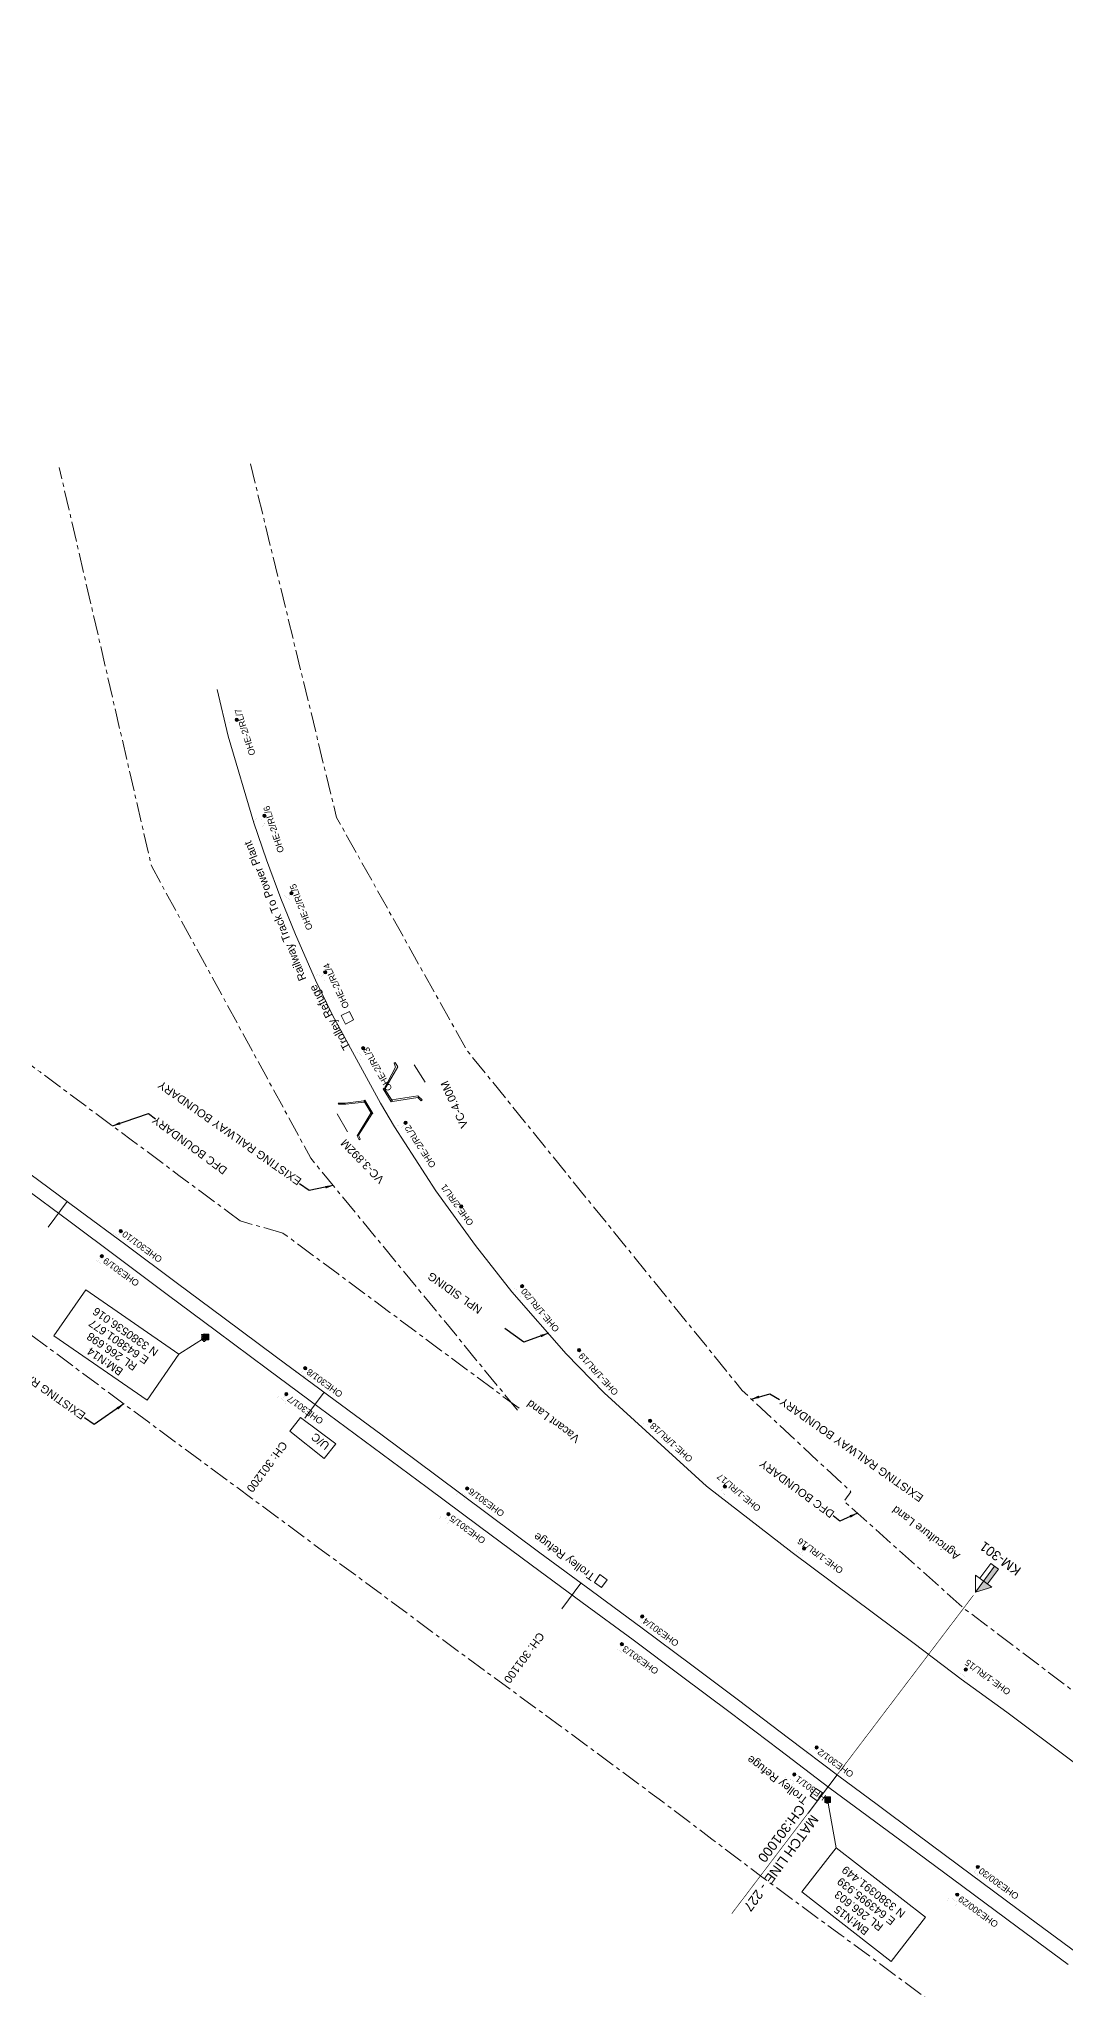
# Model space of a CAD drawing. Header units: metres. Extents: x 628572 to 650094, y 3375792 to 3391117.
# Drawn here: x 643749 to 644070, y 3380332 to 3380942 of the extents above; entities that cross this region are included whole.
import ezdxf
from ezdxf.enums import TextEntityAlignment as Align

# ---------------------------------------------------------------- set-up
doc = ezdxf.new("R2010")
doc.units = ezdxf.units.M
doc.header["$MEASUREMENT"] = 0
doc.linetypes.add('CENTER', pattern=[2, 1.25, -0.25, 0.25, -0.25])
doc.linetypes.add('PHANTOM2', pattern=[1.25, 0.625, -0.125, 0.125, -0.125, 0.125, -0.125])
for name, color, linetype, lineweight in [('Arch', 7, 'Continuous', 0), ('Bench_Mark', 7, 'Continuous', 0), ('Building Under Cons.', 251, 'Continuous', 0), ('Culvert Parapet', 7, 'Continuous', 0), ('DFCC BOUNDARY', 6, 'CENTER', 0), ('Existing Chainage', 7, 'Continuous', 0), ('Existing IR Track', 143, 'Continuous', 0), ('Existing Railway Boundary', 7, 'CENTER', 0), ('KM STONE', 7, 'Continuous', 0), ('MATCH LINE', 7, 'Continuous', 0), ('OHE MAST', 8, 'Continuous', 0), ('Retaining Wall', 251, 'Continuous', 0), ('Side Details', 251, 'Continuous', 0), ('Sign Board', 251, 'Continuous', 0), ('Text', 251, 'Continuous', 0), ('TOPOSTYLEREMARK', 251, 'Continuous', 0), ('Trolley Stand', 251, 'Continuous', 0)]:
    doc.layers.add(name, color=color, linetype=linetype, lineweight=lineweight)
doc.styles.get("Standard").update_dxf_attribs({"font": 'arial.ttf'})
doc.styles.add('Style-Arial', font='arial.ttf')
doc.styles.add('Text', font='arial.ttf', dxfattribs={"height": 2})
doc.dimstyles.new('ISO-25', dxfattribs={"dimtxt": 2.5, "dimasz": 2.5, "dimexe": 1.25, "dimexo": 0.625, "dimtad": 1, "dimtxsty": 'Standard', "dimcen": 2.5, "dimadec": 0, "dimazin": 0, "dimtfac": 1, "dimtmove": 0, "dimatfit": 3, "dimfxl": 1, "dimarcsym": 0})

# ---------------------------------------------------------------- blocks, each defined once
blk = doc.blocks.new('SIG')
for color, points in [(1, [(-0.22, 0.42, 0.180295), (-0.01, 0.33, -0.00255), (0.01, 0.33, -0.00255), (0.02, 0.33, 0.180295), (0.23, 0.42, -0.002654), (0.25, 0.44, 0.184495), (0.33, 0.65, 1.000001), (-0.32, 0.65, 0.184495), (-0.24, 0.44, -0.002654)]), (2, [(0.23, -0.23, -0.002654), (0.25, -0.21, 0.184495), (0.33, 0.01, 1.000001), (-0.32, 0.01, 0.184495), (-0.24, -0.21, -0.002654), (-0.22, -0.23, 0.180295), (-0.01, -0.32, -0.00255), (0.01, -0.32, -0.00255), (0.02, -0.32, 0.180295)]), (3, [(0.23, -0.88, -0.002654), (0.25, -0.86, 0.184495), (0.33, -0.64, 1.000001), (-0.32, -0.64, 0.184495), (-0.24, -0.86, -0.002654), (-0.22, -0.88, 0.395599)])]:
    blk.add_hatch(color=color).paths.add_polyline_path(points)
for p, q in [((-0.31, 0.98), (-0.32, -0.9)), ((0.33, -0.9), (0.32, 0.98))]:
    blk.add_line(p, q)
at = {"flags": 128}
for points in [[(-0.31, 0.98), (-0.81, 0.98, 0.198758), (-0.42, 0.41, 0.003814), (-0.31, 0.39)], [(-0.31, 0.33), (-0.81, 0.33, 0.198758), (-0.42, -0.23, 0.003727), (-0.32, -0.26)], [(0.32, 0.98), (0.82, 0.98, -0.198758), (0.44, 0.41, -0.003814), (0.32, 0.39)], [(0.32, 0.33), (0.82, 0.33, -0.198758), (0.44, -0.23, -0.003727), (0.33, -0.26)], [(-0.32, -0.32), (-0.81, -0.32, 0.198758), (-0.42, -0.88, 0.003639), (-0.32, -0.9)], [(0.33, -0.32), (0.82, -0.32, -0.198758), (0.44, -0.88, -0.003639), (0.33, -0.9)]]:
    blk.add_lwpolyline(points, format="xyb", dxfattribs=at)
for centre, radius, start, end in [((0.01, 0.91), 0.324, 12.40488, 167.59512), ((0.01, 0.81), 0.357, 27.75781, 152.24219), ((0.01, -0.9), 0.324, 181.45715, 358.54285)]:
    blk.add_arc(centre, radius, start, end)
blk = doc.blocks.new('BM')
blk.add_hatch(color=256).paths.add_polyline_path([(-0.88, -0.88), (-0.88, 0.88), (0.88, 0.88), (0.88, -0.88)])
for p, q in [((0.88, 0.88), (-0.88, 0.88)), ((-0.88, 0.88), (-0.88, -0.88)), ((0.88, -0.88), (0.88, 0.88)), ((-0.88, -0.88), (0.88, -0.88))]:
    blk.add_line(p, q)
blk = doc.blocks.new('OHE MAST')
h = blk.add_hatch(color=256)
edge = h.paths.add_edge_path()
edge.add_arc((0, 0), 0.514, 0, 360)
at = {"const_width": 0.01, "flags": 128}
for points in [[(1.5, 3.5), (1.5, 2), (-1.5, 2), (-1.5, 3.5)], [(0, 2), (0, 0)]]:
    blk.add_lwpolyline(points, dxfattribs=at)
blk.add_circle((0, 0), 0.514)
blk = doc.blocks.new('KM POST PLAN')
h = blk.add_hatch(color=256)
h.paths.add_polyline_path([(-6.3, -8.5), (0, 0), (0, -8.5), (-3, -8.5)], flags=16)
h.paths.add_polyline_path([(-3, -20), (-3, -8.5), (0, -8.5), (0, -20)], flags=16)
at = {"flags": 128}
for points in [[(0, 0), (-6.3, -8.5), (6.3, -8.5)], [(0, 0), (0, -20)], [(0, 0), (6.3, -8.5)], [(3, -8.5), (3, -20), (-3, -20), (-3, -8.5)]]:
    blk.add_lwpolyline(points, dxfattribs=at)

msp = doc.modelspace()

# ---------------------------------------------------------------- linework, layer by layer
at = {"layer": 'Arch', "linetype": 'Continuous', "flags": 128}
for points in [[(643866.7044, 3380621.0821), (643870.187, 3380615.5888)], [(643842.6098, 3380605.7672), (643845.8376, 3380600.1286)]]:
    msp.add_lwpolyline(points, dxfattribs=at)
at = {"layer": 'Building Under Cons.', "linetype": 'Continuous', "flags": 128}
msp.add_lwpolyline([(643827.8071, 3380506.5433), (643831.1921, 3380510.8645), (643842.1821, 3380502.5912), (643838.5863, 3380498.0008), (643827.8071, 3380506.5433)], close=True, dxfattribs=at)
at = {"layer": 'Culvert Parapet', "linetype": 'Continuous', "flags": 128}
for points in [[(643857.0688, 3380613.5729), (643857.3472, 3380613.7679), (643859.8896, 3380609.7249), (643859.5582, 3380609.4672), (643857.0688, 3380613.5729)], [(643851.0179, 3380609.7658), (643851.2951, 3380609.9742), (643853.8242, 3380605.8649), (643853.4999, 3380605.6619), (643851.0179, 3380609.7658)]]:
    msp.add_lwpolyline(points, close=True, dxfattribs=at)
at = {"layer": 'DFCC BOUNDARY', "ltscale": 5, "flags": 128}
for points in [[(643812.3093, 3380572.2631), (643808.6724, 3380574.9777), (643793.2095, 3380586.5191), (643778.2448, 3380597.6421), (643763.3482, 3380608.7144), (643749.7736, 3380618.8204), (643735.9982, 3380629.076), (643723.1947, 3380638.6), (643709.7998, 3380648.5621), (643690.0477, 3380662.9402), (643670.4357, 3380677.2164), (643654.8999, 3380688.7702), (643639.33, 3380700.3503), (643623.6793, 3380711.9753), (643608.0162, 3380723.6096), (643592.0244, 3380735.5214), (643576.0362, 3380747.4305), (643559.2149, 3380759.9262), (643542.8146, 3380772.109), (643525.4077, 3380785.0526), (643508.5729, 3380797.5713), (643491.5674, 3380810.185), (643474.9054, 3380822.5435), (643458.6431, 3380834.5901), (643442.5469, 3380846.5134), (643427.1858, 3380857.9465), (643411.8459, 3380869.3639), (643394.9279, 3380881.9183), (643378.0712, 3380894.4272), (643361.5733, 3380906.6656), (643345.0316, 3380918.9365), (643327.8173, 3380931.7135), (643310.7678, 3380944.3682), (643276.4247, 3380969.8455), (643259.3635, 3380982.507), (643242.1351, 3380995.2928), (643222.7062, 3381009.6831), (643203.0589, 3381024.2351), (643183.8178, 3381038.4897), (643164.43, 3381052.853), (643145.2327, 3381067.0902), (643126.2605, 3381081.1605), (643109.9442, 3381093.1269), (643094.185, 3381104.6835), (643070.7732, 3381121.9216), (643047.567, 3381139.0085), (643025.8074, 3381155.1407), (643004.0325, 3381171.2845), (642988.5407, 3381182.7648), (642971.6994, 3381195.2495), (642949.8305, 3381211.504), (642926.6521, 3381228.7318), (642912.2142, 3381239.4542), (642897.7112, 3381250.225), (642880.681, 3381262.8766), (642863.5492, 3381275.6037), (642848.8569, 3381286.5082), (642830.5771, 3381300.0787), (642815.3655, 3381311.3602), (642796.6216, 3381325.2614), (642779.3631, 3381338.0981), (642762.2123, 3381350.8547), (642746.7818, 3381362.2976), (642731.1837, 3381373.8649), (642713.7244, 3381386.8427), (642695.8795, 3381400.107), (642676.186, 3381414.7288), (642656.3739, 3381429.4386), (642638.7427, 3381442.5386), (642620.5543, 3381456.0528), (642604.8402, 3381467.7078), (642587.9896, 3381480.2058), (642565.2925, 3381497.0883), (642541.6892, 3381514.6448), (642525.704, 3381526.5194), (642509.7629, 3381538.3612), (642491.0733, 3381552.2518), (642472.4595, 3381566.086), (642458.4237, 3381576.5074), (642444.2456, 3381587.0343), (642429.7967, 3381597.7603), (642415.357, 3381608.4793), (642397.6705, 3381621.593), (642380.0084, 3381634.6886), (642363.7544, 3381646.7691), (642347.2259, 3381659.0537), (642330.8575, 3381671.2261), (642314.3519, 3381683.5006), (642297.8931, 3381695.7457), (642281.8453, 3381707.6851), (642264.9228, 3381720.2432), (642248.3602, 3381732.5341), (642230.5414, 3381745.7954), (642212.7106, 3381759.0381), (642195.2367, 3381772.0213), (642177.7043, 3381785.0479), (642157.1992, 3381800.2569), (642136.6249, 3381815.5171), (642118.9645, 3381828.6404), (642101.3287, 3381841.7453), (642081.6266, 3381856.3336), (642061.8408, 3381870.9838), (642042.7256, 3381885.154), (642023.486, 3381899.4164), (642005.9697, 3381912.4264), (641988.4231, 3381925.4588), (641970.4215, 3381938.796), (641952.2749, 3381952.2408), (641931.9264, 3381967.3701), (641911.6528, 3381982.4438), (641898.9656, 3381991.8514), (641886.5608, 3382001.0055), (641876.0335, 3382008.8624), (641864.0463, 3382017.7726), (641852.3291, 3382026.4822), (641837.115, 3382037.7582), (641821.9667, 3382048.9854), (641806.6184, 3382060.3889), (641791.2687, 3382071.7933), (641778.1757, 3382081.5216), (641765.0647, 3382091.263), (641751.1214, 3382101.6324), (641737.1136, 3382112.0497), (641726.4516, 3382119.9432), (641715.7754, 3382127.8472), (641700.446, 3382139.2493), (641685.0398, 3382150.7085), (641672.5358, 3382160.0238), (641659.9859, 3382169.3732), (641642.1375, 3382182.6543), (641624.3659, 3382195.8782), (641611.4997, 3382205.4411), (641598.7051, 3382214.9508), (641579.3318, 3382229.3615), (641559.9393, 3382243.7865), (641545.7561, 3382254.3093), (641531.6069, 3382264.7929), (641516.2129, 3382276.2423), (641500.7739, 3382287.7114), (641484.9887, 3382299.3992), (641469.298, 3382311.017), (641453.4587, 3382322.7603), (641437.5808, 3382334.5322), (641423.9882, 3382344.5278), (641410.4861, 3382354.4572), (641398.1591, 3382363.7061), (641385.5887, 3382373.1374), (641369.5481, 3382385.0615), (641353.581, 3382396.931), (641340.174, 3382406.8961), (641326.8342, 3382416.8112), (641313.9782, 3382426.3292), (641301.2155, 3382435.7781), (641284.3444, 3382448.3055), (641267.4776, 3382460.8298), (641251.7036, 3382472.5569), (641235.976, 3382484.2496), (641219.0383, 3382496.817), (641202.2584, 3382509.2673), (641189.76, 3382518.5659), (641177.2671, 3382527.8539), (641163.4298, 3382538.1046), (641149.6816, 3382548.2893), (641137.5323, 3382557.3376), (641125.4142, 3382566.3629), (641111.3917, 3382576.7766), (641097.4434, 3382587.1352), (641086.4887, 3382595.2709), (641075.334, 3382603.5555), (641061.7644, 3382613.6593), (641047.9094, 3382623.9756), (641033.6643, 3382634.5297), (641019.4811, 3382645.038), (641006.7027, 3382654.5421), (640993.8916, 3382664.0705), (640978.9563, 3382675.1623), (640963.9965, 3382686.2723), (640946.2836, 3382699.3937), (640928.6538, 3382712.4537), (640913.4131, 3382723.7566), (640898.2075, 3382735.0336), (640883.6572, 3382745.852), (640855.1845, 3382767.015), (640841.3158, 3382777.3197), (640825.904, 3382788.7498), (640810.5106, 3382800.1663), (640797.3056, 3382809.9954), (640784.0814, 3382819.8389), (640767.3829, 3382832.244), (640750.7597, 3382844.5932), (640734.5712, 3382856.624), (640718.4561, 3382868.6002), (640700.8318, 3382881.7023), (640683.2571, 3382894.7676), (640668.0149, 3382906.0851), (640653.0827, 3382917.1726), (640637.096, 3382929.0729), (640621.3126, 3382940.8219), (640606.7688, 3382951.6133), (640592.2397, 3382962.3937), (640576.5383, 3382974.0634), (640560.8512, 3382985.7224), (640545.651, 3382997.022), (640530.4116, 3383008.3505), (640516.6491, 3383018.562), (640502.8751, 3383028.782), (640490.7881, 3383037.7114), (640478.8397, 3383046.5383), (640463.3449, 3383058.0659), (640447.6782, 3383069.721), (640428.9748, 3383083.5735), (640410.2094, 3383097.4719), (640387.4808, 3383114.4141), (640364.785, 3383131.332), (640350.7429, 3383141.7456), (640336.708, 3383152.1537), (640321.9965, 3383163.0459), (640307.2262, 3383173.9816), (640293.057, 3383184.4985), (640278.9681, 3383194.9558), (640263.9534, 3383206.1214), (640248.9885, 3383217.2501), (640234.9895, 3383227.6511), (640220.8998, 3383238.1196), (640203.1822, 3383251.2592), (640185.3658, 3383264.472), (640169.5446, 3383276.2399), (640153.6227, 3383288.0852), (640140.9567, 3383297.4857), (640127.9156, 3383307.1648), (640111.7201, 3383319.2), (640095.1302, 3383331.5282), (640080.0724, 3383342.6864), (640064.9887, 3383353.8638), (640050.3238, 3383364.7642), (640035.5809, 3383375.7224), (640023.8916, 3383384.3981), (640012.2409, 3383393.045), (639998.431, 3383403.2737), (639984.6827, 3383413.4567), (639970.0377, 3383424.3322), (639950.049, 3383439.1796), (639942.8737, 3383444.5141), (639926.5747, 3383456.6308), (639913.4666, 3383466.3801), (639896.5934, 3383478.9297), (639881.5054, 3383490.1549), (639866.4939, 3383501.3233), (639852.4765, 3383511.7446), (639838.5065, 3383522.1306), (639823.7382, 3383533.0543), (639809.0966, 3383543.8841), (639795.0765, 3383554.2956), (639781.0402, 3383564.7193), (639768.5196, 3383574.0242), (639755.953, 3383583.3633), (639741.5243, 3383594.0903), (639727.0981, 3383604.8155), (639713.2608, 3383615.1067), (639699.4745, 3383625.36), (639684.1093, 3383636.7884), (639668.7758, 3383648.193), (639654.5483, 3383658.7838), (639640.2683, 3383669.4137), (639622.7576, 3383682.4104), (639605.3264, 3383695.3482), (639590.884, 3383706.0812), (639576.4835, 3383716.7831), (639562.3867, 3383727.2481), (639548.2532, 3383737.7403), (639534.822, 3383747.7129), (639521.3566, 3383757.711), (639505.358, 3383769.5842), (639489.3927, 3383781.4328), (639473.4311, 3383793.2886), (639457.4738, 3383805.1412), (639442.7456, 3383816.0648), (639428.0129, 3383826.9918), (639404.2096, 3383844.6857), (639380.3313, 3383862.4353), (639363.908, 3383874.6137), (639346.9106, 3383887.212), (639330.3344, 3383899.5156)], [(643825.7098, 3380568.5001), (643812.3093, 3380572.2631)], [(643899.4787, 3380513.7228), (643892.8914, 3380518.6228), (643875.9286, 3380531.2219), (643859.1218, 3380543.705), (643842.9636, 3380555.6931), (643827.0249, 3380567.5186), (643825.7098, 3380568.5001)], [(644839.659, 3379853.9203), (644799.5441, 3379883.7664), (644759.067, 3379913.46), (644719.0126, 3379943.3882), (644639.0378, 3380003.3297), (644599.0819, 3380033.3284), (644479.0036, 3380123.1209), (644438.8282, 3380153.1361), (644398.771, 3380183.0605), (644358.6681, 3380212.8501), (644198.015, 3380332.0525), (644157.8811, 3380361.8733), (644117.7416, 3380391.7282), (644077.6627, 3380421.6234), (644038.4538, 3380451.287), (644001.034, 3380484.6868), (644003.2264, 3380487.6601)]]:
    msp.add_lwpolyline(points, dxfattribs=at)
at = {"layer": 'Existing Chainage', "color": 7, "linetype": 'Continuous', "lineweight": 13, "flags": 128}
for points in [[(643752.3214, 3380570.3276), (643758.2804, 3380578.3582)], [(643832.5844, 3380510.6925), (643838.5494, 3380518.7186)], [(643912.9001, 3380451.0578), (643918.8373, 3380459.1046)], [(643989.8185, 3380387.2295), (643998.889, 3380399.1763)]]:
    msp.add_lwpolyline(points, dxfattribs=at)
at = {"layer": 'Existing IR Track', "flags": 128}
for points in [[(644091.7518, 3380388.9375), (644051.8935, 3380418.8252), (644037.691, 3380429.0564), (644023.0062, 3380440.2804), (643984.8817, 3380468.619), (643958.0246, 3380489.3521), (643926.0823, 3380518.5074), (643914.2416, 3380530.7876), (643897.2582, 3380550.1655), (643885.854, 3380564.6129), (643873.5218, 3380581.6885), (643860.6085, 3380601.7198), (643856.1575, 3380609.0383), (643841.1676, 3380636.5551), (643835.8543, 3380647.536), (643829.599, 3380661.7888), (643825.0285, 3380673.0406), (643820.5398, 3380685.1026), (643816.588, 3380696.6648), (643808.6254, 3380723.7291), (643805.1608, 3380738.2787)], [(644073.8337, 3380343.6135), (644058.751, 3380354.7636), (644040.9447, 3380367.9481), (644023.8495, 3380380.6062), (644011.3915, 3380389.8708), (643999.3952, 3380398.792), (643983.718, 3380410.6949), (643968.1148, 3380422.5417), (643953.0508, 3380433.7588), (643937.972, 3380444.9864), (643921.9982, 3380456.7723), (643905.9571, 3380468.608), (643889.9039, 3380480.5682), (643873.4897, 3380492.7976), (643856.6622, 3380505.2807), (643839.6719, 3380517.8843), (643823.7136, 3380529.7446), (643807.3054, 3380541.9392), (643792.3185, 3380553.08), (643776.612, 3380564.7555), (643761.9089, 3380575.6657), (643746.6303, 3380587.003)], [(644071.1083, 3380339.9331), (644055.1349, 3380351.7006), (644038.2095, 3380364.267), (644020.9115, 3380377.1101), (644008.6476, 3380386.1733), (643996.349, 3380395.2628), (643980.9324, 3380406.9789), (643965.4969, 3380418.7092), (643950.2858, 3380430.0409), (643935.1337, 3380441.3285), (643919.2308, 3380453.037), (643903.2991, 3380464.7668), (643887.1091, 3380476.81), (643870.8082, 3380488.9356), (643853.8668, 3380501.5187), (643837.06, 3380514.0019), (643820.9175, 3380525.9783), (643804.9359, 3380537.8356), (643789.5315, 3380549.3334), (643774.0944, 3380560.8556), (643759.1554, 3380571.9595), (643744.2588, 3380583.0318)]]:
    msp.add_lwpolyline(points, dxfattribs=at)
at = {"layer": 'Existing Railway Boundary', "ltscale": 5, "flags": 128}
for points in [[(631983.38, 3389039.032), (631997.7807, 3389029.4226), (631998.0481, 3389028.4172), (632017.689, 3389013.381), (632054.7643, 3388986.9088), (632106.6339, 3388955.856), (632154.9467, 3388925.0992), (632230.8669, 3388875.9972), (632261.2753, 3388857.0709), (632290.5359, 3388840.2738), (632385.6616, 3388776.6365), (632400.5735, 3388766.5357), (632397.5375, 3388762.1235), (632395.5364, 3388759.1088), (632389.2973, 3388750.367), (632386.7075, 3388746.9674), (632380.0799, 3388739.4039), (632361.8258, 3388715.063), (632365.1364, 3388712.5802), (632373.8273, 3388706.8724), (632388.4278, 3388697.2834), (632403.5607, 3388687.3436), (632418.7904, 3388677.3402), (632434.5002, 3388667.0345), (632450.2517, 3388656.7014), (632466.7864, 3388645.8571), (632483.3195, 3388635.0137), (632501.7611, 3388622.9148), (632520.2525, 3388610.7831), (632536.8197, 3388599.9238), (632553.3588, 3388589.0829), (632565.8495, 3388580.885), (632578.4671, 3388572.604), (632596.9196, 3388560.5289), (632615.4939, 3388548.3741), (632635.6038, 3388535.295), (632652.8405, 3388523.9973), (632669.9946, 3388512.743), (632686.4084, 3388501.9869), (632696.8068, 3388495.1588), (632732.8678, 3388550.0585), (632815.552, 3388494.313), (632865.8266, 3388462.6693), (632954.7858, 3388408.1832), (633025.1519, 3388369.9037), (633056.7277, 3388353.8904), (633065.1399, 3388349.0145), (633088.5914, 3388328.9973), (633152.5885, 3388273.22), (633202.5468, 3388242.3953), (633264.4413, 3388204.6969), (633318.529, 3388171.7998), (633353.1394, 3388148.7029), (633406.9301, 3388112.3266), (633420.502, 3388103.4378), (633436.8123, 3388092.7008), (633466.2362, 3388073.356), (633479.8402, 3388064.4269), (633497.3225, 3388052.9837), (633514.7073, 3388041.6043), (633531.7969, 3388030.3277), (633546.129, 3388020.9518), (633562.4852, 3388010.2117), (633576.5949, 3388000.9466), (633594.4174, 3387989.2137), (633606.8568, 3387981.0241), (633607.7091, 3387982.3188), (633610.8424, 3387980.256), (633626.8506, 3387969.7582), (633642.9494, 3387959.201), (633660.1619, 3387947.8844), (633677.4438, 3387936.5221), (633693.0899, 3387926.2037), (633708.7685, 3387915.8637), (633726.0343, 3387904.4973), (633743.3468, 3387893.1002), (633758.2779, 3387883.3197), (633773.1647, 3387873.5681), (633789.2894, 3387862.9617), (633805.4356, 3387852.3412), (633820.4764, 3387842.4668), (633835.4704, 3387832.6232), (633852.0416, 3387821.7432), (633886.4734, 3387799.1411), (633904.4207, 3387787.3621), (633919.3393, 3387777.5707), (633934.3023, 3387767.7502), (633949.6629, 3387757.6969), (633964.9235, 3387747.7091), (633980.0551, 3387737.7098), (633995.2041, 3387727.6988), (634012.3387, 3387716.4289), (634029.3333, 3387705.2512), (634045.5362, 3387694.5849), (634061.6293, 3387683.9862), (634078.9907, 3387672.5929), (634096.3149, 3387661.224), (634113.1506, 3387650.1721), (634130.0059, 3387639.1072), (634145.8823, 3387628.6414), (634161.8963, 3387618.085), (634177.8703, 3387607.6107), (634193.7633, 3387597.1895), (634209.9993, 3387586.506), (634226.097, 3387575.9134), (634243.1652, 3387564.6955), (634260.1615, 3387553.5249), (634275.6177, 3387543.3646), (634291.1318, 3387533.1662), (634296.8083, 3387529.4449), (634291.9143, 3387522.0113), (634301.9583, 3387515.4268), (634317.7028, 3387505.1053), (634344.1271, 3387487.7818), (634370.6963, 3387470.3636), (634386.1901, 3387460.3813), (634401.9429, 3387450.229), (634426.4972, 3387434.0857), (634451.3792, 3387417.727), (634475.9114, 3387401.5928), (634500.3759, 3387385.5031), (634523.6732, 3387370.1555), (634547.0997, 3387354.7227), (634564.8006, 3387343.068), (634582.571, 3387331.3674), (634601.3879, 3387318.9723), (634620.2858, 3387306.5238), (634639.3106, 3387294.0156), (634658.1243, 3387281.6461), (634679.4814, 3387267.2836), (634702.026, 3387254.0413), (634712.9167, 3387246.4104), (634726.0042, 3387238.4627), (634737.8854, 3387230.0656), (634750.9438, 3387221.7267), (634764.9008, 3387212.4131), (634775.612, 3387204.6159), (634789.3703, 3387195.959), (634801.4607, 3387188.869), (634814.7172, 3387180.8194), (634815.4987, 3387180.2694), (634827.9598, 3387171.3498), (634840.5994, 3387164.128), (634854.2176, 3387155.5292), (634871.8787, 3387143.9515), (634877.6173, 3387139.7695), (634887.5373, 3387132.4757), (634902.4262, 3387121.5277), (634921.3448, 3387107.4791), (634940.6674, 3387093.1306), (634962.2421, 3387077.0753), (634984.1126, 3387060.8), (635000.5185, 3387048.6195), (635017.0238, 3387036.3652), (635035.7455, 3387022.426), (635054.4369, 3387008.5092), (635082.1937, 3386987.9155), (635109.8573, 3386967.3911), (635134.2436, 3386949.2611), (635158.5309, 3386931.2047), (635180.7563, 3386914.7058), (635202.7867, 3386898.3516), (635206.1213, 3386895.8016), (635211.1242, 3386892.0437), (635230.1367, 3386877.9281), (635249.207, 3386863.7701), (635270.9723, 3386847.61), (635292.819, 3386831.3895), (635313.1117, 3386816.3456), (635333.3618, 3386801.3334), (635352.372, 3386787.2182), (635371.5331, 3386772.9909), (635390.4616, 3386758.9197), (635409.8226, 3386744.527), (635427.2062, 3386731.6093), (635445.0434, 3386718.3546), (635461.6171, 3386706.0794), (635478.4695, 3386693.5976), (635493.4196, 3386682.4884), (635508.6023, 3386671.2062), (635518.0063, 3386664.2196), (635527.5618, 3386657.1206), (635543.461, 3386645.2907), (635559.7145, 3386633.1978), (635591.676, 3386610.2688), (635606.0755, 3386599.5015), (635620.6466, 3386588.6057), (635636.5434, 3386576.7606), (635652.3995, 3386564.9458), (635668.2493, 3386553.1365), (635683.9787, 3386541.4169), (635700.2614, 3386528.9886), (635716.7419, 3386516.4094), (635732.9183, 3386504.3569), (635749.0007, 3386492.3748), (635764.9276, 3386480.5277), (635780.91, 3386468.6394), (635796.8963, 3386456.7694), (635812.8908, 3386444.8934), (635829.3631, 3386432.6938), (635845.7912, 3386420.527), (635861.6814, 3386408.7334), (635877.6317, 3386396.8953), (635893.2055, 3386385.3425), (635908.8769, 3386373.7174), (635925.058, 3386361.6972), (635941.2668, 3386349.6564), (635956.6865, 3386338.1889), (635972.0823, 3386326.7391), (635987.7899, 3386315.0493), (636003.5308, 3386303.3347), (636019.0977, 3386291.765), (636034.6476, 3386280.2079), (636050.7681, 3386268.2256), (636066.8961, 3386256.2378), (636083.1084, 3386244.1987), (636099.3561, 3386232.1333), (636114.134, 3386221.1471), (636147.8198, 3386196.1265), (636166.7058, 3386182.1085), (636182.4635, 3386170.4111), (636198.2037, 3386158.7268), (636214.3364, 3386146.7471), (636230.3919, 3386134.8247), (636230.9614, 3386134.4025), (636228.154, 3386130.995), (636300.9317, 3386076.4069), (636382.1931, 3386014.4435), (636463.0816, 3385952.0584), (636544.2755, 3385889.3268), (636568.8921, 3385871.1182), (636613.4471, 3385839.7025), (636628.0709, 3385853.6506), (636650.5128, 3385835.4717), (636693.9069, 3385800.1065), (636686.7095, 3385790.4003), (636696.0629, 3385782.3378), (636710.473, 3385769.9165), (636766.0138, 3385726.4206), (636849.4668, 3385668.9836), (636931.64, 3385608.8479), (637013.8419, 3385548.1951), (637096.6082, 3385488.6336), (637121.9489, 3385470.2058), (637176.9181, 3385426.1737), (637258.1753, 3385363.4078), (637340.1494, 3385301.7514), (637422.2947, 3385241.0852), (637447.0788, 3385223.2045), (637528.2227, 3385160.8768), (637610.9552, 3385100.7612), (637694.8717, 3385041.953), (637753.3499, 3385002.2846), (637771.5944, 3384989.982), (637771.5944, 3384979.4924), (637852.0915, 3384922.0343), (637935.0162, 3384862.0714), (637993.4351, 3384821.4573), (638019.0158, 3384803.2052), (638102.4107, 3384745.0584), (638178.9785, 3384688.3398), (638237.6603, 3384636.8079), (638344.701, 3384557.2221), (638427.4112, 3384496.8586), (638508.4228, 3384435.5926), (638565.3238, 3384391.9743), (638589.782, 3384373.2765), (638631.8324, 3384337.8543), (638619.2503, 3384320.7689), (638700.6253, 3384258.2275), (638758.2306, 3384210.1286), (638748.4263, 3384194.4881), (638832.9819, 3384135.241), (638898.2751, 3384089.8354), (638910.685, 3384104.7359), (638994.0238, 3384045.8483), (639077.2216, 3383986.384), (639102.1383, 3383968.0886), (639159.8745, 3383926.5901), (639184.8741, 3383908.5552), (639242.6613, 3383867.4991), (639268.1519, 3383849.1332), (639327.9549, 3383811.5106), (639354.2186, 3383795.0507), (639414.5653, 3383756.9689), (639440.0428, 3383739.3736), (639498.3493, 3383699.1058), (639523.8465, 3383681.6785), (639574.9736, 3383646.7331), (639583.1624, 3383652.0276), (639689.1575, 3383571.5368), (639770.3529, 3383510.1038), (639826.8338, 3383467.0843), (639851.6063, 3383448.3401), (639907.8381, 3383405.1303), (639928.7552, 3383389.2727), (639932.4136, 3383385.8226), (639987.4639, 3383341.8457), (640012.7135, 3383323.0928), (640093.1273, 3383262.0565), (640171.8725, 3383196.1592), (640228.3322, 3383153.381), (640311.5957, 3383095.2106), (640394.8641, 3383036.2274), (640477.4145, 3382977.0386), (640559.1827, 3382915.4685), (640665.4567, 3382835.3045), (640720.6935, 3382789.5682), (640744.1896, 3382769.9043), (640801.5333, 3382727.7921), (640884.497, 3382668.355), (640967.4181, 3382609.4811), (641049.3321, 3382547.9775), (641130.842, 3382487.0083), (641212.6929, 3382426.3203), (641295.2397, 3382366.2732), (641377.1032, 3382305.6407), (641458.6913, 3382244.4694), (641539.788, 3382182.3426), (641622.1383, 3382122.0097), (641702.364, 3382062.6427), (641784.5528, 3382001.6936), (641867.0132, 3381941.5198), (641973.939, 3381862.1361), (642047.1447, 3381806.5386), (642111.3474, 3381756.247), (642135.5451, 3381737.1522), (642191.6481, 3381692.8805), (642216.3665, 3381674.0919), (642297.8377, 3381612.4104), (642380.4062, 3381552.4772), (642463.3246, 3381492.4122), (642545.7114, 3381431.7783), (642627.5896, 3381371.9523), (642710.042, 3381311.7191), (642794.2249, 3381254.3826), (642875.8129, 3381193.2771), (642956.3456, 3381130.3141), (643036.4583, 3381067.3443), (643117.185, 3381004.8095), (643172.4593, 3380960.8682), (643197.158, 3380942.1115), (643255.3116, 3380901.5691), (643282.0179, 3380885.9855), (643340.0019, 3380844.3971), (643414.9945, 3380785.1482), (643451.8986, 3380756.7808), (643532.8037, 3380694.4612), (643535.2972, 3380692.6635), (643551.2784, 3380680.8194), (643567.3357, 3380668.919), (643583.0638, 3380657.2952), (643598.7082, 3380645.7333), (643614.3081, 3380634.1892), (643630.1523, 3380622.4653), (643650.0814, 3380608.0318), (643669.585, 3380593.9065), (643682.7179, 3380584.1884), (643695.5222, 3380574.7117), (643709.3225, 3380564.4893), (643722.9637, 3380554.3847), (643737.887, 3380543.3483), (643752.8235, 3380532.3022), (643768.2592, 3380520.8389), (643783.7331, 3380509.3472), (643799.7855, 3380497.4973), (643815.9413, 3380485.5714), (643832.7782, 3380473.1288), (643849.7289, 3380460.6021), (643866.059, 3380448.5159), (643882.3496, 3380436.4589), (643898.3816, 3380424.7148), (643914.2305, 3380413.1048), (643929.3278, 3380401.9147), (643944.4267, 3380390.7231), (643959.7518, 3380379.1349), (643975.3902, 3380367.3097), (643987.907, 3380358.1055), (644000.1603, 3380349.0958), (644017.4569, 3380336.3184), (644034.4669, 3380323.7528), (644046.4455, 3380314.9727), (644249.4258, 3380165.3983), (644621.007, 3379887.6965), (644676.9944, 3379845.4482), (644702.8645, 3379825.9912), (644738.6024, 3379799.4801), (644742.2817, 3379796.7418), (644771.2557, 3379773.8192), (644804.6479, 3379750.2058), (644834.554, 3379728.6172), (644848.5372, 3379718.5093), (644863.2911, 3379707.9396), (644878.1999, 3379697.2589), (644893.8111, 3379686.127), (644909.381, 3379675.0245), (644918.4816, 3379668.5863), (644935.1691, 3379656.7791), (644907.7997, 3379620.3367), (644936.8456, 3379598.666), (644961.4527, 3379618.4234), (645145.9779, 3379481.4776), (645154.4712, 3379493.1591), (645276.7247, 3379402.534), (645270.2115, 3379393.7381), (645468.3754, 3379252.8811), (645478.6859, 3379267.1096), (645498.5589, 3379252.3702), (645510.5872, 3379243.9988), (645510.5872, 3379243.9988), (645531.3517, 3379228.922), (645544.8911, 3379218.91), (645549.0311, 3379215.8257)], [(643899.0373, 3380513.1294), (643834.4025, 3380591.8683), (643784.5911, 3380683.229), (643755.7951, 3380807.7174)], [(643815.5317, 3380808.8697), (643842.4719, 3380698.3075), (643883.2724, 3380625.48), (643969.269, 3380519.251), (644003.2264, 3380487.6601)]]:
    msp.add_lwpolyline(points, dxfattribs=at)
at = {"layer": 'MATCH LINE', "linetype": 'PHANTOM2', "ltscale": 15, "const_width": 0.2}
msp.add_lwpolyline([(644041.4994, 3380455.2983), (643965.9845, 3380355.8378)], dxfattribs=at)
at = {"layer": 'Retaining Wall', "linetype": 'Continuous', "flags": 128}
msp.add_lwpolyline([(643860.4207, 3380621.5227), (643860.7288, 3380621.8291), (643861.5637, 3380620.4001), (643857.5918, 3380613.4774), (643857.4395, 3380613.7912), (643860.8863, 3380620.3126), (643860.4207, 3380621.5227)], dxfattribs=at)
for points in [[(643859.9155, 3380609.6393), (643859.7219, 3380610.1164), (643867.8468, 3380611.3937), (643869.1714, 3380610.1151), (643868.8634, 3380609.8087), (643867.8933, 3380610.8218), (643859.9155, 3380609.6393)], [(643850.9761, 3380609.8333), (643851.1313, 3380609.4), (643845.3116, 3380608.7902), (643843.1715, 3380608.7271), (643842.978, 3380609.0543), (643845.1181, 3380609.1173), (643850.9761, 3380609.8333)], [(643849.515, 3380597.6438), (643849.8432, 3380597.7703), (643849.321, 3380599.0265), (643853.4521, 3380605.6614), (643853.2033, 3380605.9213), (643848.9314, 3380598.8647), (643849.515, 3380597.6438)]]:
    msp.add_lwpolyline(points, close=True, dxfattribs=at)
at = {"layer": 'TOPOSTYLEREMARK'}
for p, q in [((643801.677, 3380536.016), (643793.1685, 3380530.6483)), ((643995.939, 3380391.449), (643998.6206, 3380376.4268))]:
    msp.add_line(p, q, dxfattribs=at)
at = {"layer": 'TOPOSTYLEREMARK', "linetype": 'Continuous', "flags": 128}
for points in [[(643793.1685, 3380530.6483), (643783.2211, 3380516.2504), (643754.1315, 3380536.3483), (643764.079, 3380550.7462), (643793.1685, 3380530.6483)], [(644026.5317, 3380354.7219), (644015.7889, 3380340.9073), (643987.8778, 3380362.6122), (643998.6206, 3380376.4268), (644026.5317, 3380354.7219)]]:
    msp.add_lwpolyline(points, close=True, dxfattribs=at)
at = {"layer": 'Trolley Stand', "linetype": 'Continuous', "flags": 128}
for points in [[(643845.2048, 3380633.7938), (643847.7864, 3380635.131), (643846.5303, 3380637.7643), (643843.9447, 3380636.425), (643845.2048, 3380633.7938)], [(643927.0068, 3380460.1443), (643925.2956, 3380457.6875), (643923.0541, 3380459.3312), (643924.7686, 3380461.7927), (643927.0068, 3380460.1443)], [(643994.4889, 3380393.4571), (643992.6734, 3380391.0945), (643990.4753, 3380392.6009), (643992.2913, 3380394.9641), (643994.4889, 3380393.4571)]]:
    msp.add_lwpolyline(points, close=True, dxfattribs=at)

# ---------------------------------------------------------------- block references
at = {"layer": 'Bench_Mark', "linetype": 'Continuous'}
for p in [(643801.677, 3380536.016), (643995.939, 3380391.449)]:
    msp.add_blockref('BM', p, dxfattribs=at)
at = {"layer": 'KM STONE'}
ref = msp.add_blockref('KM POST PLAN', (644042.1551, 3380456.311), dxfattribs=dict(at, xscale=0.4999999999999998, yscale=0.4999999999999998, zscale=0.4999999999999998, rotation=143.5234969409069))
ref.add_attrib('KM-POST', 'KM-301', dxfattribs={"layer": '0', "height": 3, "rotation": 143.523497, "style": 'Style-Arial'}).set_placement((644049.8835, 3380466.7643), align=Align.MIDDLE_CENTER)
at = {"layer": 'OHE MAST', "color": 2, "rotation": 143.3908318566117}
for p in [(643811.264, 3380728.855), (643819.932, 3380698.871), (643828.348, 3380674.658), (643838.902, 3380649.956), (643850.772, 3380626.254), (643864.032, 3380602.94), (643881.45, 3380576.788), (643775.012, 3380569.118), (643769.092, 3380561.262), (643900.43, 3380551.871), (643918.27, 3380531.91), (643832.664, 3380526.239), (643826.753, 3380518.181), (643940.439, 3380509.841), (643883.305, 3380488.664), (643963.846, 3380489.247), (643877.411, 3380480.653), (643988.57, 3380469.886), (643937.97, 3380448.707), (643931.627, 3380440.006), (644039.095, 3380432.099), (643992.502, 3380407.762), (643985.521, 3380399.308), (644042.86, 3380370.398), (644036.441, 3380361.753)]:
    msp.add_blockref('OHE MAST', p, dxfattribs=at)
at = {"layer": 'Sign Board', "linetype": 'Continuous'}
msp.add_blockref('SIG', (643801.064, 3380535.773), dxfattribs=at)

# ---------------------------------------------------------------- texts
at = {"layer": 'DFCC BOUNDARY', "linetype": 'Continuous', "ltscale": 5}
for p in [(643785.3338, 3380604.222), (643975.0854, 3380496.8722)]:
    msp.add_text('DFC BOUNDARY', height=2.5, rotation=143.5, dxfattribs=at).set_placement(p, align=Align.MIDDLE_RIGHT)
at = {"layer": 'Existing Chainage', "color": 7, "lineweight": 0, "attachment_point": 4, "line_spacing_factor": 0.6, "style": 'Style-Arial'}
for s, insert, char_height, rotation in [('CH: 301200', (643826.2849, 3380502.9149), 2.5, 233.3802033), ('CH: 301100', (643906.6277, 3380443.2584), 2.5, 233.5790365), ('CH:301000', (643987.9357, 3380389.3097), 3, 232.7926022)]:
    msp.add_mtext(s, dxfattribs=dict(at, insert=insert, char_height=char_height, rotation=rotation))
at = {"layer": 'Existing IR Track', "color": 7, "insert": (643870.5807, 3380554.4173), "char_height": 2.5, "width": 34.476914, "attachment_point": 3, "rotation": 145, "style": 'Text'}
msp.add_mtext('NPL SIDING', dxfattribs=at)
at = {"layer": 'Existing Railway Boundary', "linetype": 'Continuous', "ltscale": 5}
for p in [(643787.779, 3380616.1921), (643720.277, 3380542.9818), (643982.141, 3380517.2293)]:
    msp.add_text('EXISTING RAILWAY BOUNDARY', height=2.5, rotation=144.877675, dxfattribs=at).set_placement(p, align=Align.RIGHT)
at = {"layer": 'MATCH LINE', "linetype": 'Continuous'}
msp.add_text('MATCH LINE - 227', height=3, rotation=233.6237118, dxfattribs=at).set_placement((643990.8928, 3380387.014))
at = {"layer": 'OHE MAST'}
for s, rotation, p in [('OHE-2/RL/7', 108, (643812.451, 3380732.5588)), ('OHE-2/RL/6', 108, (643821.3782, 3380702.1776)), ('OHE-2/RL/5', 111, (643829.6037, 3380677.8254)), ('OHE-2/RL/4', 115, (643840.0395, 3380653.0372)), ('OHE-2/RL/3', 120, (643852.3495, 3380626.7866)), ('OHE-2/RL/2', 123, (643865.3086, 3380602.4491)), ('OHE-2/RL/1', 126, (643876.4635, 3380584.001)), ('OHE301/10', 144, (643776.3761, 3380569.2841)), ('OHE301/9', 144, (643770.4408, 3380560.9396)), ('OHE-1/RL/20', 130, (643901.4474, 3380551.441)), ('OHE301/8', 144, (643834.0163, 3380526.2421)), ('OHE-1/RL/19', 132.2508523, (643919.4209, 3380531.2734)), ('OHE301/7', 144, (643827.9715, 3380517.8504)), ('OHE-1/RL/18', 137.7502623, (643941.5375, 3380509.4304)), ('OHE-1/RL/17', 140, (643962.3957, 3380493.5674)), ('OHE301/6', 144, (643884.5605, 3380488.9452)), ('OHE301/5', 144, (643878.6695, 3380480.5047)), ('OHE-1/RL/16', 144, (643987.4383, 3380473.3581)), ('OHE301/4', 144, (643939.0897, 3380448.3991)), ('OHE301/3', 144, (643932.7355, 3380439.711)), ('OHE-1/RL/15', 144, (644039.7607, 3380435.4378)), ('OHE301/2', 144, (643993.7026, 3380407.492)), ('OHE301/1', 144, (643986.817, 3380399.0142)), ('OHE300/30', 144, (644044.0905, 3380370.2885)), ('OHE300/29', 144, (644037.6707, 3380361.5241))]:
    msp.add_text(s, height=2, rotation=rotation, dxfattribs=at).set_placement(p, align=Align.RIGHT)
at = {"layer": 'Side Details'}
msp.add_text('Agriculture Land', height=2.5, rotation=142.8294965, dxfattribs=at).set_placement((644037.5295, 3380468.0687))
at = {"layer": 'Text', "style": 'Text'}
for s, rotation, p in [('Railway Track To Power Plant', 111.8133428, (643833.0854, 3380647.8797)), ('Trolley Refuge', 118.9570191, (643846.9004, 3380626.5218)), ('Trolley Refuge', 143.9547, (643923.5085, 3380461.6595)), ('Trolley Refuge', 142.9103716, (643990.0037, 3380391.7074))]:
    msp.add_text(s, height=2.5, rotation=rotation, dxfattribs=at).set_placement(p)
at = {"layer": 'Text'}
for s, rotation, p in [('VC-4.00M', 114.5152213, (643883.6688, 3380602.0322)), ('VC-3.892M', 134.1262537, (643857.568, 3380585.3929)), ('Vacant Land', 143, (643918.7355, 3380504.7341)), ('U/C', 141.3551514, (643840.532, 3380502.4912))]:
    msp.add_text(s, height=2.5, rotation=rotation, dxfattribs=at).set_placement(p)
at = {"layer": 'TOPOSTYLEREMARK'}
for s, rotation, p in [('N 3380536.016', 145.3595075, (643776.4922, 3380537.612)), ('E 643801.677', 145.3595075, (643774.3606, 3380534.5267)), ('RL 266.698', 145.3595075, (643772.229, 3380531.4415)), ('BM:N14', 145.3595075, (643770.0974, 3380528.3562)), ('E 643995.939', 142.1297777, (644007.9721, 3380359.6538)), ('N 3380391.449', 142.1297777, (644010.2741, 3380362.6141)), ('RL 266.603', 142.1297777, (644005.6701, 3380356.6935)), ('BM:N15', 142.1297777, (644003.368, 3380353.7333))]:
    msp.add_text(s, height=2.5, rotation=rotation, dxfattribs=at).set_placement(p, align=Align.MIDDLE_CENTER)

# ---------------------------------------------------------------- leaders
at = {"layer": 'DFCC BOUNDARY', "linetype": 'Continuous', "lineweight": 0, "ltscale": 5}
for points in [[(643772.4116, 3380601.9778), (643783.7293, 3380605.8798), (643785.825, 3380604.2024)], [(644005.2423, 3380480.9306), (643999.7095, 3380478.4655), (643997.6138, 3380480.1429)]]:
    msp.add_leader(points, dimstyle='ISO-25', override={"dimtxt": 3, "dimtad": 0, "dimdec": 3, "dimzin": 2, "dimtdec": 3}, dxfattribs=at)
at = {"layer": 'Existing IR Track', "color": 7}
msp.add_leader([(643908.6561, 3380537.1606), (643901.0281, 3380534.4179), (643895.0386, 3380538.6956)], dimstyle='ISO-25', override={"dimtxt": 3, "dimasz": 2.5, "dimgap": 0.625, "dimtad": 0, "dimdec": 3, "dimzin": 2, "dimtdec": 3}, dxfattribs=at)
at = {"layer": 'Existing Railway Boundary', "linetype": 'Continuous', "ltscale": 5}
for points in [[(643841.4206, 3380583.3187), (643833.8916, 3380581.7527), (643830.8969, 3380583.8916)], [(643775.9961, 3380515.0931), (643766.7205, 3380508.6474), (643763.7258, 3380510.7863)], [(643972.0918, 3380516.6249), (643977.8741, 3380518.2791), (643980.8893, 3380516.4623)]]:
    msp.add_leader(points, dimstyle='ISO-25', override={"dimtxt": 3, "dimasz": 2.5, "dimgap": 0.625, "dimtad": 0, "dimdec": 3, "dimzin": 2, "dimtdec": 3}, dxfattribs=at)

doc.saveas('drawing.dxf')
